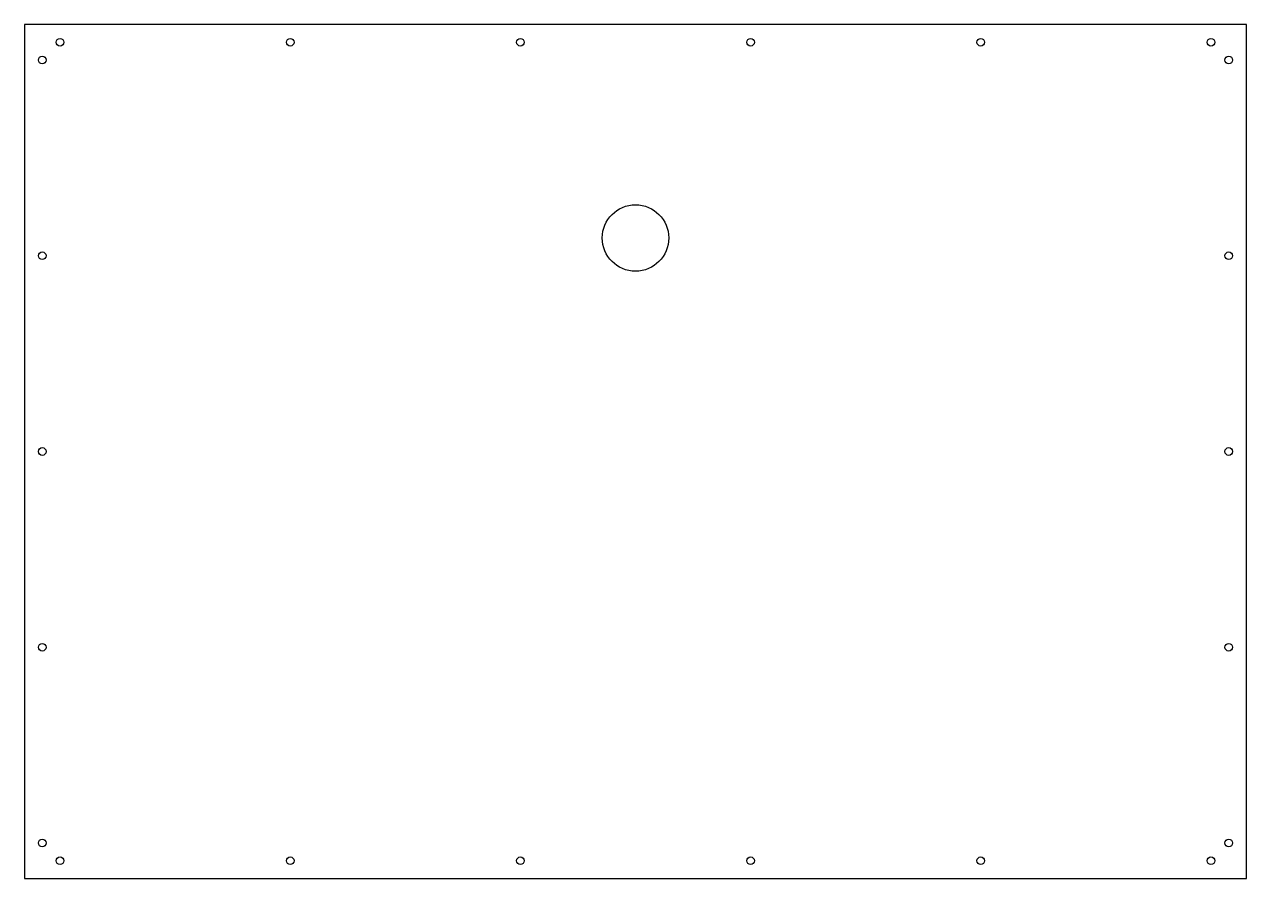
# Model space of a CAD drawing. Header units: millimetres. Extents: x 0 to 1030, y 0 to 720.
import ezdxf

# ---------------------------------------------------------------- set-up
doc = ezdxf.new("R2010")
doc.units = ezdxf.units.MM
doc.layers.add('CUT', color=7, linetype='Continuous')

msp = doc.modelspace()

# ---------------------------------------------------------------- linework, layer by layer
at = {"layer": 'CUT'}
for p, q in [((0, 720), (0, 0)), ((1030, 720), (0, 720)), ((1030, 0), (1030, 720)), ((0, 0), (1030, 0))]:
    msp.add_line(p, q, dxfattribs=at)
for centre, radius in [((30, 705), 3.25), ((224, 705), 3.25), ((418, 705), 3.25), ((612, 705), 3.25), ((806, 705), 3.25), ((1000, 705), 3.25), ((15, 690), 3.25), ((1015, 690), 3.25), ((515, 540), 28), ((15, 525), 3.25), ((1015, 525), 3.25), ((15, 360), 3.25), ((1015, 360), 3.25), ((15, 195), 3.25), ((1015, 195), 3.25), ((15, 30), 3.25), ((1015, 30), 3.25), ((30, 15), 3.25), ((224, 15), 3.25), ((418, 15), 3.25), ((612, 15), 3.25), ((806, 15), 3.25), ((1000, 15), 3.25)]:
    msp.add_circle(centre, radius, dxfattribs=at)

doc.saveas('drawing.dxf')
